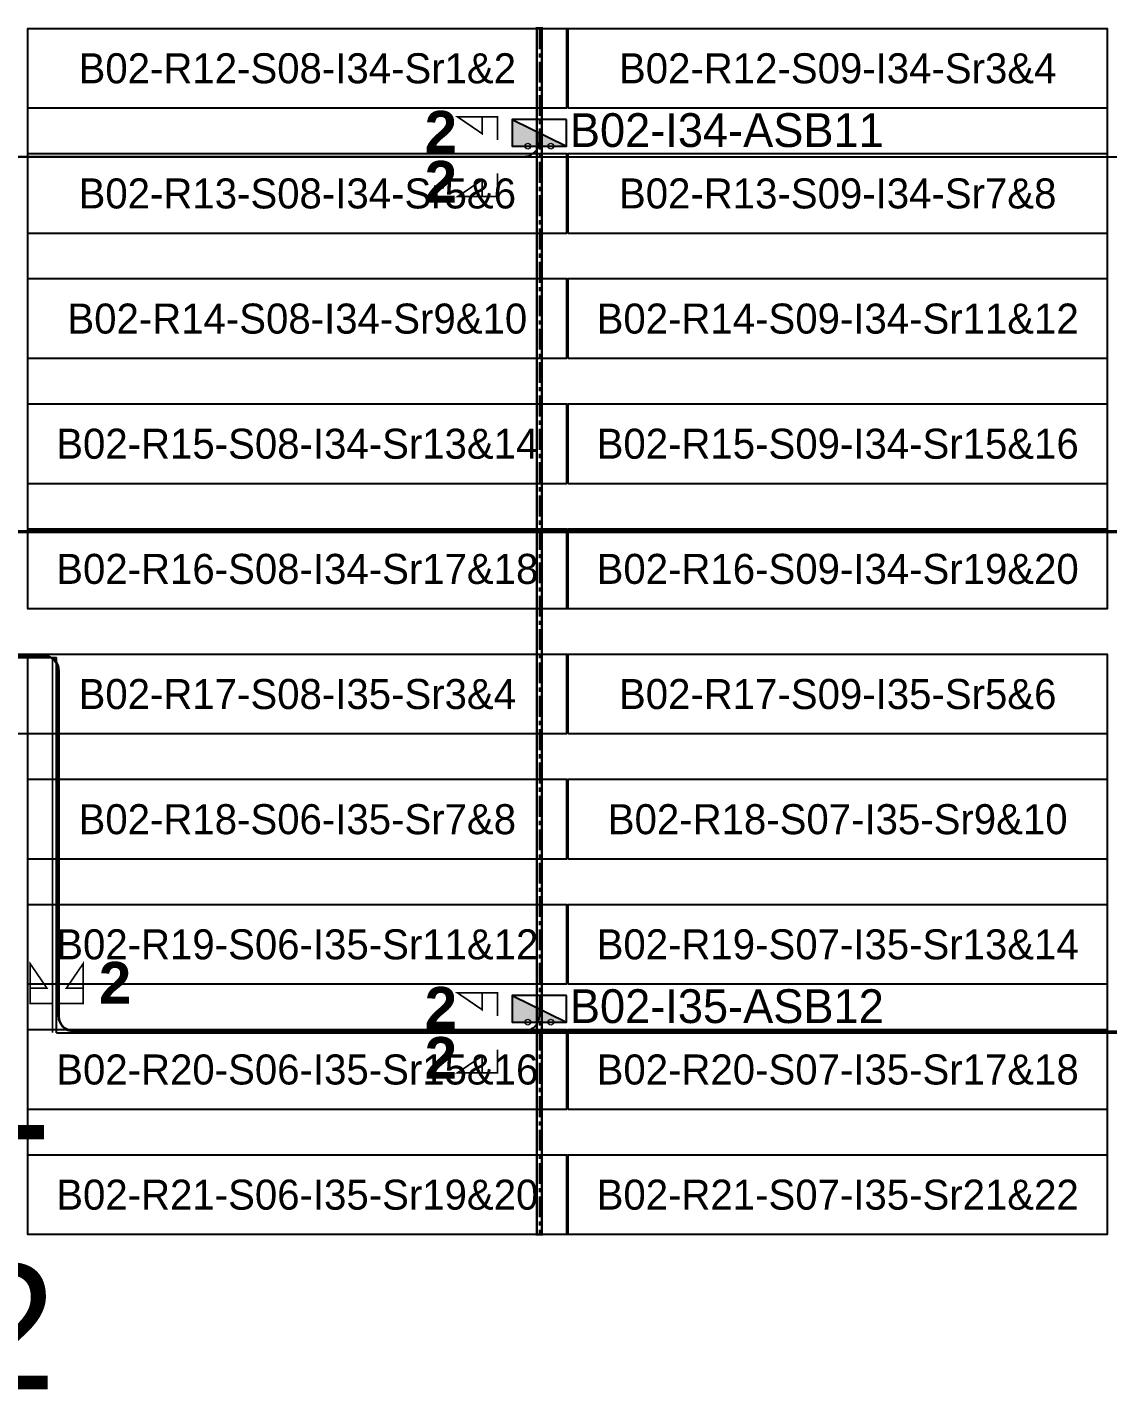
# Model space of a CAD drawing. Header units: metres. Extents: x 531759 to 532148, y 2675314 to 2675634.
# Drawn here: x 531985.8 to 532050.6, y 2675470.4 to 2675551.7 of the extents above; entities that cross this region are included whole.
import ezdxf
from ezdxf.enums import TextEntityAlignment as Align

# ---------------------------------------------------------------- set-up
doc = ezdxf.new("R2010")
doc.units = ezdxf.units.M
doc.linetypes.add('CENTER', pattern=[2, 1.25, -0.25, 0.25, -0.25])
for name, color, linetype in [('DC Trench BL-02', 40, 'Continuous'), ('E-Inverter Grouping', 2, 'Continuous'), ('Inverter Block-02', 7, 'Continuous'), ('LT Cable(AG) INV to LT Panel BL-02', 2, 'Continuous'), ('Messenger Wire Block-02 (Master Path)', 30, 'Continuous'), ('Messenger Wire Block-02 (MW Path)', 191, 'Continuous'), ('MMS Block Numbering', 7, 'Continuous'), ('MMS Table Block-02', 8, 'Continuous'), ('Plan Line - DC BL-02', 40, 'Continuous'), ('Section Marking BL-02', 2, 'Continuous')]:
    doc.layers.add(name, color=color, linetype=linetype)
doc.layers.add('PILE', color=1, linetype='Continuous', lineweight=15)
doc.styles.add('Adani Regular', font='Adani Regular.ttf')
doc.styles.add('BoldTextStyle', font='arialbd.ttf')
doc.styles.get("Standard").update_dxf_attribs({"font": 'Adani Regular.ttf'})

# ---------------------------------------------------------------- blocks, each defined once
blk = doc.blocks.new('MMS Table (32.292 x 4.788)')
at = {"color": 0}
blk.add_lwpolyline([(0, -0.002), (0, 4.786), (32.292, 4.786), (32.292, -0.002)], close=True, dxfattribs=at)
at = {"color": 7}
blk.add_attdef('ID1', text='', height=1.8, dxfattribs=at).set_placement((16.146, 2.392), align=Align.MIDDLE_CENTER)
blk = doc.blocks.new('Inverter Block')
h = blk.add_hatch(color=0)
h.dxf.hatch_style = 1
h.paths.add_polyline_path([(-1.456, 2.269), (-1.456, 0.846), (1.456, 0.846)])
at = {"color": 0}
blk.add_lwpolyline([(1.456, 2.269), (-1.456, 2.269), (-1.456, 0.846), (1.456, 0.846)], close=True, dxfattribs=at)
blk.add_lwpolyline([(-1.456, 2.269), (1.456, 0.846)], dxfattribs=at)
at = {"layer": 'PILE'}
for centre in [(-0.613, 0.846), (0.613, 0.846)]:
    blk.add_circle(centre, 0.156, dxfattribs=at)
at = {"color": 7}
blk.add_attdef('ID', (-1.456, 3.006), '', height=1.8, dxfattribs=at)

msp = doc.modelspace()

# ---------------------------------------------------------------- linework, layer by layer
at = {"layer": 'DC Trench BL-02', "color": 40, "const_width": 0.15}
msp.add_lwpolyline([(532016.642, 2675551.575), (532016.342, 2675551.575), (532016.342, 2675479.291), (532016.642, 2675479.291)], close=True, dxfattribs=at)
at = {"layer": 'E-Inverter Grouping', "color": 3}
msp.add_lwpolyline([(532050.523, 2675516.791), (531985.839, 2675516.791), (531985.839, 2675551.575), (532050.523, 2675551.575)], close=True, dxfattribs=at)
at = {"layer": 'E-Inverter Grouping'}
msp.add_lwpolyline([(532050.523, 2675479.291), (531985.839, 2675479.291), (531985.839, 2675509.291), (531953.447, 2675509.291), (531953.447, 2675514.075), (532050.523, 2675514.075)], close=True, dxfattribs=at)
at = {"layer": 'LT Cable(AG) INV to LT Panel BL-02', "color": 5}
for points in [[(531947.195, 2675494.762), (531945.501, 2675494.762, -0.414214), (531944.601, 2675495.662), (531944.601, 2675498.823, 0.214019), (531944.299, 2675499.496), (531937.585, 2675505.474, -0.214019), (531937.284, 2675506.146), (531937.284, 2675507.866, -0.0289), (531937.29, 2675507.969), (531937.345, 2675508.449, 0.0289), (531937.351, 2675508.553), (531937.351, 2675543.005, -0.414214), (531938.251, 2675543.905), (532015.593, 2675543.905, 0.414214), (532016.493, 2675544.805), (532016.493, 2675545.23)], [(531947.195, 2675494.787), (531945.526, 2675494.787, -0.414214), (531944.626, 2675495.687), (531944.626, 2675498.835, 0.214019), (531944.324, 2675499.507), (531937.61, 2675505.485, -0.214019), (531937.309, 2675506.157), (531937.309, 2675507.864, -0.0289), (531937.315, 2675507.968), (531937.37, 2675508.447, 0.0289), (531937.376, 2675508.551), (531937.376, 2675542.98, -0.414214), (531938.276, 2675543.88), (532080.377, 2675543.88, 0.414214), (532081.277, 2675544.78), (532081.277, 2675545.23)], [(531945.126, 2675494.772, -0.309777), (531944.551, 2675495.612), (531944.551, 2675498.801, 0.214019), (531944.249, 2675499.473), (531937.535, 2675505.451, -0.214019), (531937.234, 2675506.123), (531937.234, 2675507.868, -0.0289), (531937.24, 2675507.972), (531937.295, 2675508.452, 0.0289), (531937.301, 2675508.556), (531937.301, 2675520.555, -0.414214), (531938.201, 2675521.455), (532080.377, 2675521.455, 0.414214), (532081.277, 2675522.355), (532081.277, 2675522.73)], [(531945.126, 2675494.704, -0.325999), (531944.501, 2675495.562), (531944.501, 2675498.779, 0.214019), (531944.199, 2675499.451), (531937.485, 2675505.429, -0.214019), (531937.184, 2675506.101), (531937.184, 2675507.871, -0.0289), (531937.19, 2675507.975), (531937.245, 2675508.455, 0.0289), (531937.251, 2675508.558), (531937.251, 2675513.105, -0.414214), (531938.151, 2675514.005), (531986.785, 2675514.005, -0.414214), (531987.685, 2675513.105), (531987.685, 2675492.405, 0.414214), (531988.585, 2675491.505), (532015.593, 2675491.505, 0.414214), (532016.493, 2675492.405), (532016.493, 2675492.73)], [(531945.126, 2675494.738, -0.317911), (531944.526, 2675495.587), (531944.526, 2675498.79, 0.214019), (531944.224, 2675499.462), (531937.51, 2675505.44, -0.214019), (531937.209, 2675506.112), (531937.209, 2675507.87, -0.0289), (531937.215, 2675507.974), (531937.27, 2675508.453, 0.0289), (531937.276, 2675508.557), (531937.276, 2675513.08, -0.414214), (531938.176, 2675513.98), (531986.76, 2675513.98, -0.414214), (531987.66, 2675513.08), (531987.66, 2675492.38, 0.414214), (531988.56, 2675491.48), (532080.377, 2675491.48, 0.414214), (532081.277, 2675492.38), (532081.277, 2675492.73)]]:
    msp.add_lwpolyline(points, format="xyb", dxfattribs=at)
at = {"layer": 'Messenger Wire Block-02 (Master Path)'}
for points in [[(531937.376, 2675543.88), (532082.915, 2675543.88)], [(531937.376, 2675521.38), (532082.915, 2675521.38)], [(531937.376, 2675513.88), (531987.56, 2675513.88)], [(531987.56, 2675491.38), (531987.56, 2675513.88)], [(531987.56, 2675491.38), (532082.915, 2675491.38)]]:
    msp.add_lwpolyline(points, dxfattribs=at)
at = {"layer": 'Messenger Wire Block-02 (MW Path)', "const_width": 0.1}
for points in [[(531937.376, 2675543.88), (532082.915, 2675543.88)], [(531937.376, 2675521.38), (532082.915, 2675521.38)], [(531937.376, 2675513.88), (531987.56, 2675513.88)], [(531987.31, 2675491.38), (531987.31, 2675513.88)], [(531987.56, 2675491.38), (532082.915, 2675491.38)]]:
    msp.add_lwpolyline(points, dxfattribs=at)
at = {"layer": 'Plan Line - DC BL-02', "color": 6, "linetype": 'CENTER'}
msp.add_lwpolyline([(532016.493, 2675551.575), (532016.493, 2675479.291)], dxfattribs=at)
at = {"layer": 'Section Marking BL-02', "color": 94, "lineweight": 35, "true_color": 0x00a500, "const_width": 0.1}
for points in [[(532013.993, 2675544.88), (532013.993, 2675546.27), (532011.593, 2675546.27), (532013.073, 2675545.26), (532013.073, 2675546.27)], [(532013.993, 2675542.88), (532013.993, 2675541.49), (532011.593, 2675541.49), (532013.073, 2675542.5), (532013.073, 2675541.49)], [(531987.36, 2675493.13), (531985.97, 2675493.13), (531985.97, 2675495.53), (531986.98, 2675494.05), (531985.97, 2675494.05)], [(531987.76, 2675493.13), (531989.15, 2675493.13), (531989.15, 2675495.53), (531988.14, 2675494.05), (531989.15, 2675494.05)], [(532013.993, 2675492.38), (532013.993, 2675493.77), (532011.593, 2675493.77), (532013.073, 2675492.76), (532013.073, 2675493.77)], [(532013.993, 2675490.38), (532013.993, 2675488.99), (532011.593, 2675488.99), (532013.073, 2675490), (532013.073, 2675488.99)]]:
    msp.add_lwpolyline(points, dxfattribs=at)

# ---------------------------------------------------------------- block references
at = {"layer": 'Inverter Block-02'}
ref = msp.add_blockref('Inverter Block', (532016.493, 2675543.565), dxfattribs=dict(at, xscale=1.124999999976148, yscale=1.124999999976148, zscale=1.124999999976148))
ref.add_attrib('ID', 'B02-I34-ASB11', (532018.324, 2675544.466), dxfattribs={"layer": '0', "color": 7, "height": 2.025})
ref = msp.add_blockref('Inverter Block', (532016.493, 2675491.065), dxfattribs=dict(at, xscale=1.124999999976148, yscale=1.124999999976148, zscale=1.124999999976148))
ref.add_attrib('ID', 'B02-I35-ASB12', (532018.324, 2675491.966), dxfattribs={"layer": '0', "color": 7, "height": 2.025})
at = {"layer": 'MMS Table Block-02'}
for p, values in [((531985.839, 2675546.791), {'ID1': 'B02-R12-S08-I34-Sr1&2'}), ((532018.231, 2675546.791), {'ID1': 'B02-R12-S09-I34-Sr3&4'}), ((531985.839, 2675539.291), {'ID1': 'B02-R13-S08-I34-Sr5&6'}), ((532018.231, 2675539.291), {'ID1': 'B02-R13-S09-I34-Sr7&8'}), ((531985.839, 2675531.791), {'ID1': 'B02-R14-S08-I34-Sr9&10'}), ((532018.231, 2675531.791), {'ID1': 'B02-R14-S09-I34-Sr11&12'}), ((531985.839, 2675524.291), {'ID1': 'B02-R15-S08-I34-Sr13&14'}), ((532018.231, 2675524.291), {'ID1': 'B02-R15-S09-I34-Sr15&16'}), ((531985.839, 2675516.791), {'ID1': 'B02-R16-S08-I34-Sr17&18'}), ((532018.231, 2675516.791), {'ID1': 'B02-R16-S09-I34-Sr19&20'}), ((531985.839, 2675509.291), {'ID1': 'B02-R17-S08-I35-Sr3&4'}), ((532018.231, 2675509.291), {'ID1': 'B02-R17-S09-I35-Sr5&6'}), ((531985.839, 2675501.791), {'ID1': 'B02-R18-S06-I35-Sr7&8'}), ((532018.231, 2675501.791), {'ID1': 'B02-R18-S07-I35-Sr9&10'}), ((531985.839, 2675494.291), {'ID1': 'B02-R19-S06-I35-Sr11&12'}), ((532018.231, 2675494.291), {'ID1': 'B02-R19-S07-I35-Sr13&14'}), ((531985.839, 2675486.791), {'ID1': 'B02-R20-S06-I35-Sr15&16'}), ((532018.231, 2675486.791), {'ID1': 'B02-R20-S07-I35-Sr17&18'}), ((531985.839, 2675479.291), {'ID1': 'B02-R21-S06-I35-Sr19&20'}), ((532018.231, 2675479.291), {'ID1': 'B02-R21-S07-I35-Sr21&22'})]:
    msp.add_blockref('MMS Table (32.292 x 4.788)', p, dxfattribs=at).add_auto_attribs(values)

# ---------------------------------------------------------------- texts
at = {"layer": 'MMS Block Numbering', "insert": (531974.147, 2675479.971), "char_height": 7.5, "attachment_point": 5, "style": 'Adani Regular'}
msp.add_mtext_dynamic_manual_height_columns('A16c-\\PBL-02', width=41.53538, gutter_width=1, heights=[0], dxfattribs=at)
at = {"layer": 'Section Marking BL-02', "color": 94, "true_color": 0x00a500, "style": 'BoldTextStyle'}
for p in [(532010.593, 2675545.38), (532010.593, 2675542.38), (531991.06, 2675494.38), (532010.593, 2675492.88), (532010.593, 2675489.88)]:
    msp.add_text('2', height=2.5, dxfattribs=at).set_placement(p, align=Align.MIDDLE_CENTER)

doc.saveas('drawing.dxf')
